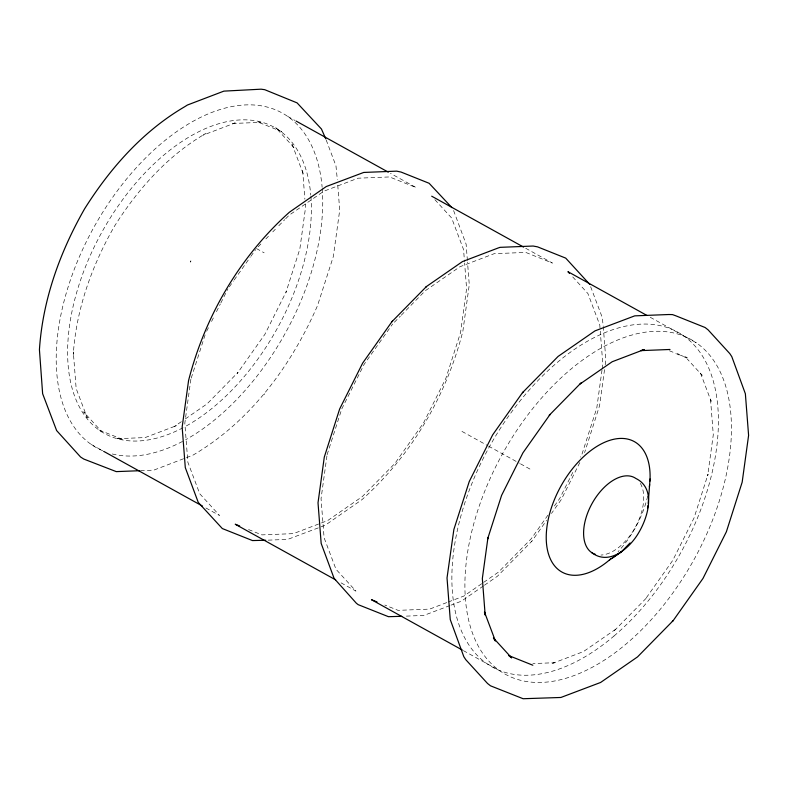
<?xml version="1.0" encoding="UTF-8"?>
<svg xmlns="http://www.w3.org/2000/svg" width="788" height="788" viewBox="0 0 788 788"><rect width="100%" height="100%" fill="white"/><g stroke="black" fill="none" stroke-linecap="round" stroke-linejoin="round"><path stroke-width="0.59" stroke-dasharray="3.94 2.96" d="M190.863 379.264L184.825 423.205L187.869 462.27L199.768 493.8L219.724 515.638L205.776 507.905M326.931 455.927L321.051 498.676L324.095 537.751L335.993 569.271L355.949 591.108L338.86 581.633M602.002 370.035L596.782 408.036L582.086 453.868L580.451 457.129M602.17 368.843L602.82 364.095L600.259 331.137M604.534 369.602L599.579 405.682L584.588 452.657M605.194 364.795L605.864 359.988L603.352 327.719M191.238 378.112L205.56 333.432M327.089 454.735L341.421 410.055M206.653 331.255L209.381 325.818M211.558 321.474L214.287 316.037M216.473 311.684L220.285 304.07M220.827 302.986L227.919 288.841M140.451 470.682L153.719 470.16L192.971 455.139C250.397 421.481 291.186 365.839 317.515 305.636L333.324 256.563L339.707 210.15L337.717 184.668M341.785 408.903L364.145 364.322L392.641 324.006M572.817 472.357L559.726 498.459L553.471 507.305M579.84 462.536L561.233 499.651L551.462 513.471M229.308 286.881L233.475 280.981M234.174 279.996L245.295 264.266M245.984 263.281L250.16 257.38M250.85 256.396L255.716 249.52M547.916 515.175L531.24 538.765L498.548 572.058L482.709 583.021M484.413 585.248L497.425 576.235L531.93 541.1L546.586 520.375M264.098 394.64L264.758 393.714M258.129 246.782L261.577 243.275M265.871 238.902L268.452 236.272M272.756 231.889L275.337 229.269M278.775 225.762L284.803 219.625M285.66 218.749L289.097 215.252L323.76 191.257L358.018 178.196L389.548 176.945L416.192 187.603L390.444 173.34M394.355 322.253L400.383 316.126M401.24 315.249L425.323 290.723L459.975 266.728L494.243 253.667L525.773 252.426L552.418 263.084L525.714 248.279M614.354 630.656L646.377 598.053L645.539 598.91L672.716 560.455L694.041 517.933L708.057 474.218L707.644 475.863L713.288 434.789L710.441 398.265L711.16 401.348L700.217 372.34L702.177 375.344L687.313 359.072M531.417 541.622L531.93 541.1M181.358 421.669L174.414 426.475L176.975 425.451L145.15 437.576L115.866 438.739L119.549 438.611L123.115 439.615L98.746 429.874L101.928 431.913L83.656 411.917L85.971 414.665L87.281 417.955L76.15 388.474L73.314 351.96L73.284 354.373C76.259 309.014 91.9 265.792 114.29 226.511C137.664 189.425 167.292 155.886 205.491 133.645L203.186 135.112L235.218 122.898L231.958 123.499L261.045 122.357L257.4 121.844L281.799 131.606L278.361 129.981L275.573 127.439L293.904 147.504L292.141 144.431L303.193 173.715L302.671 170.691L304.887 199.236M185.318 418.921L207.126 403.83L237.976 372.419L237.316 373.345L264.866 334.368L286.261 291.619L285.965 292.289L299.834 249.038L305.537 207.559L305.261 203.993M481.714 583.711L463.896 596.043L447.909 602.14M483.418 585.937L461.394 601.185L451.051 605.125M615.822 629.169L583.425 651.597L551.403 663.811L554.614 662.718L532.865 663.575M446.766 602.574L429.637 609.114L398.107 610.355L384.78 605.026M449.899 605.568L423.806 615.438L405.426 616.157M268.176 540.154L287.709 539.386L325.188 525.281L362.047 499.592C411.661 455.139 446.392 395.665 462.861 331.265L469.274 284.704L467.511 262.059M669.386 350.759L675.986 353.398M680.379 355.152L683.679 356.471M248.555 529.556L261.882 534.885L293.412 533.634L327.67 520.572L362.322 496.578L395.015 463.295L423.501 422.989L445.86 378.398L460.556 332.566L466.594 288.625L464.605 262.985M287.719 116.427L295.067 120.495M650.228 317.269L696.395 342.849A191.405 109.374 -61 0 1 627.021 643.235A191.405 109.374 -61 0 1 471.066 534.5A191.405 109.374 -61 0 1 696.395 342.849M256.415 248.535L264.167 252.83M461.935 431.391L487.476 445.535M488.54 446.126L519.41 463.226M520.474 463.817L530.048 469.126M91.25 444.452L103.849 451.435M463.374 650.622L499.927 670.874M572.709 276.913L587.878 293.5L599.786 325.03L600.16 329.916M434.887 199.689L451.652 218.03L463.561 249.56L464.506 261.764M590.636 286.694L602.259 317.475L603.263 326.527M453.592 210.544L466.122 244.181L467.422 260.867M326.193 139.978L335.964 165.864L337.343 179.812M102.736 450.785A191.405 109.374 -61 0 1 128.099 177.162A191.405 109.374 -61 0 1 322.134 187.308M322.233 188.539A191.405 109.374 -61 0 1 185.663 439.724M182.54 441.418A191.405 109.374 -61 0 1 110.734 453.563M183.062 427.707A175.054 100.027 -61 0 1 67.61 351.783A175.054 100.027 -61 0 1 183.821 140.254A175.054 100.027 -61 0 1 310.797 195.188M310.896 196.389A175.054 100.027 -61 0 1 184.185 427.106M640.329 483.369A43.192 24.684 -61 0 1 635.384 527.162A43.192 24.684 -61 0 1 600.958 555.057M647.697 496.085A74.604 42.631 -61 0 1 618.058 551.708M190.893 260.926L190.469 262.04L190.893 260.926M613.99 636.014A191.405 109.374 -61 0 0 683.363 335.629A191.405 109.374 -61 0 0 458.035 527.28A191.405 109.374 -61 0 0 613.99 636.014"/><path stroke-width="1.18" d="M650.051 478.966L648.199 503.394M647.559 508.083L647.874 505.738M589.779 284.409L565.715 258.119L537.554 246.861L533.141 246.033L500.075 247.343L498.105 248.003L462.477 261.586L426.446 286.536L391.941 321.671L362.647 363.12L339.658 408.972L324.292 457.099L318.017 502.793L321.169 543.415L334.092 578.362L356.343 603.224L358.166 604.652L388.464 616.689L401.752 616.305M522.434 392.739L492.628 434.907L469.244 481.557L453.868 529.497L447.023 577.959L450.253 619.575L463.827 656.7L465.797 659.704L487.536 683.482L490.51 685.816L523.124 698.729L560.898 697.469L600.604 682.467L637.522 656.906L673.188 620.599L702.995 578.422L726.378 531.782L742.168 482.187L748.6 435.38L745.369 393.764L731.796 356.639L729.826 353.635L708.087 329.847L705.112 327.512L676.005 315.87L672.489 314.599L668.776 314.52L634.724 315.86L595.009 330.871L558.101 356.422L522.434 392.739L523.281 391.882M425.55 287.453L426.446 286.536M581.268 382.673L549.246 415.276L550.083 414.429L522.907 452.873L501.582 495.406L487.565 539.12L487.979 537.475L482.335 578.55L485.172 615.064L484.453 611.99L495.406 640.989L493.436 637.985L511.619 657.872L508.644 655.537M612.118 558.209L621.358 551.817L630.075 542.942M391.941 321.671L392.454 321.149M672.341 621.446L673.188 620.599M579.801 384.17L612.197 361.741L644.22 349.527L640.999 350.621L670.017 349.468M609.41 560.012L621.358 551.817M139.24 470.731L116.26 471.618L83.755 459.04L80.573 457.001L56.628 430.573L42.631 393.704L39.43 349.675C42.7 299.706 59.937 252.091 84.602 208.82C110.359 167.962 142.992 131.015 185.072 106.508L187.377 105.04L223.861 91.132L261.094 89.182L264.748 89.694L297.076 102.873L321.455 129.025L325.769 138.855M265.733 540.253L252.505 540.568L222.314 528.551L198.261 502.419L185.298 467.639L182.156 427.126L188.568 380.565C205.028 316.165 239.759 256.681 289.383 212.238L326.242 186.549L363.711 172.444L396.679 171.144L401.062 172.06L429.115 183.279L451.908 207.628M677.079 353.832L679.276 354.718M684.782 356.915L686.978 357.791M239.67 526L235.228 524.227L335.649 579.86M377.009 601.914L371.453 599.698L462.31 650.031M509.747 655.98L532.836 665.22M296.121 121.076L388.297 172.148M431.696 196.192L523.577 247.097M647.017 315.495L567.921 271.673L569.517 273.416M591.502 552.457C609.222 566.355 630.085 547.936 638.91 532.343C648.1 516.898 656.404 488.422 635.827 478.444A43.192 24.684 -61 0 0 591.492 504.566A43.192 24.684 -61 0 0 595.364 554.358M103.849 451.435L202.555 506.123M611.163 558.485A74.604 42.631 -61 0 1 546.754 545.848A74.604 42.631 -61 0 1 596.486 446.648A74.604 42.631 -61 0 1 649.942 481.143M649.657 484.502A74.604 42.631 -61 0 1 649.391 486.787"/></g></svg>
